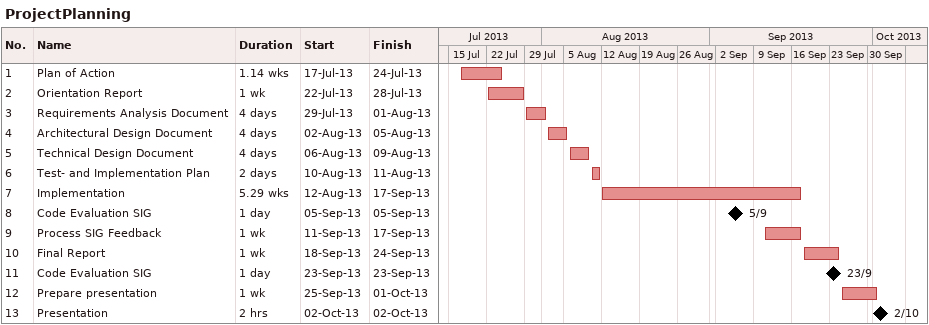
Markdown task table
ProjectPlanning

| ID | Task | Duration | Start | Finish |
|---|---|---|---|---|
| 1 | Plan of Action | 1.14w | 2013-07-17 | 2013-07-24 |
| 2 | Orientation Report | 1w | 2013-07-22 | 2013-07-28 |
| 3 | Requirements Analysis Document | 4d | 2013-07-29 | 2013-08-01 |
| 4 | Architectural Design Document | 4d | 2013-08-02 | 2013-08-05 |
| 5 | Technical Design Document | 4d | 2013-08-06 | 2013-08-09 |
| 6 | Test- and Implementation Plan | 2d | 2013-08-10 | 2013-08-11 |
| 7 | Implementation | 5.29w | 2013-08-12 | 2013-09-17 |
| 8 | Code Evaluation SIG | 1d | 2013-09-05 | 2013-09-05 |
| 9 | Process SIG Feedback | 1w | 2013-09-11 | 2013-09-17 |
| 10 | Final Report | 1w | 2013-09-18 | 2013-09-24 |
| 11 | Code Evaluation SIG | 1d | 2013-09-23 | 2013-09-23 |
| 12 | Prepare presentation | 1w | 2013-09-25 | 2013-10-01 |
| 13 | Presentation | 2h | 2013-10-02 | 2013-10-02 |
